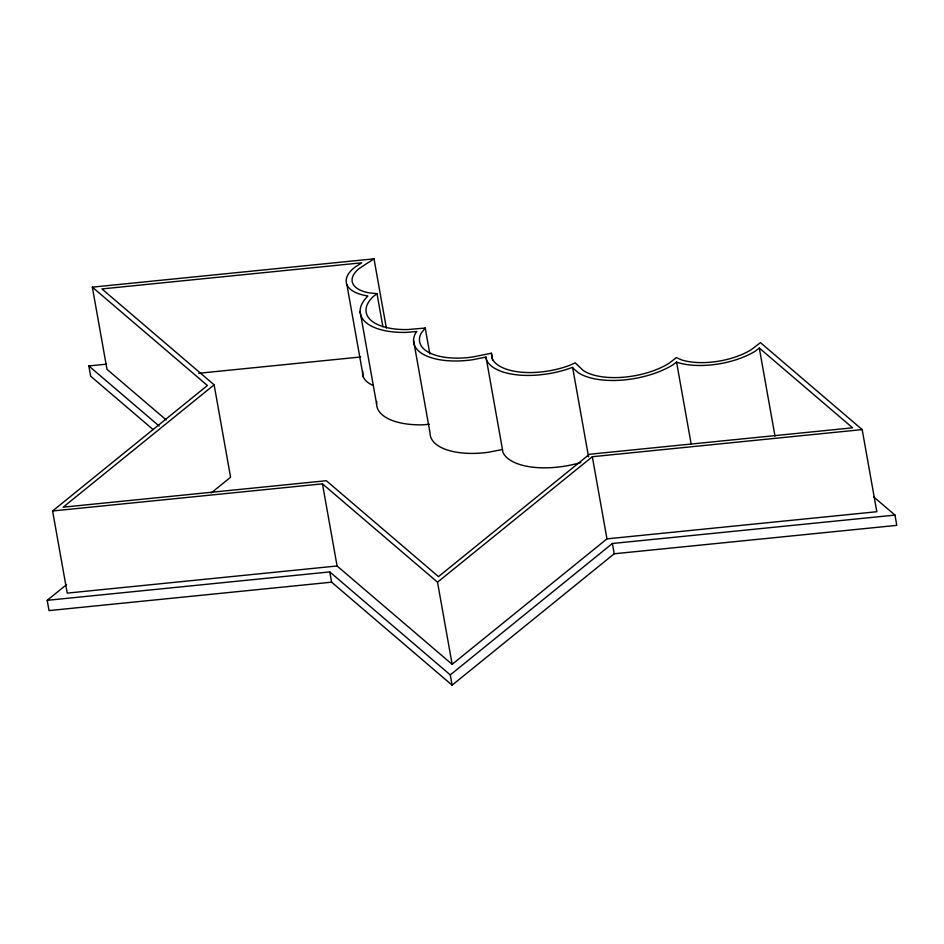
<?xml version="1.0" encoding="UTF-8"?>
<svg xmlns="http://www.w3.org/2000/svg" width="944" height="944" viewBox="0 0 944 944"><rect width="100%" height="100%" fill="white"/><g stroke="black" fill="none" stroke-linecap="round" stroke-linejoin="round"><path stroke-width="1.42" d="M429.85 354L425.225 328.052L421.307 332.984A53.655 24.438 -10.1 0 0 472.283 357.056L491.399 353.221L492.685 360.431M491.399 353.221L492.225 358.626A54.894 25.004 -10.1 0 0 569.551 365.387L575.191 362.815L583.368 370.614A54.894 25.004 -10.1 0 0 668.777 363.452L676.447 357.611L681.533 359.912A49.926 22.739 -10.1 0 0 751.271 349.681L760.451 342.637L862.179 429.591L876.811 511.731L606.957 538.859L452.152 664.34L337.091 565.987L67.236 593.115L52.604 510.975L207.409 385.494L92.347 287.153L374.013 258.833L386.344 328.016M214.123 384.822L63.177 507.176L326.317 480.72L438.5 576.619L589.457 454.265L852.597 427.809L759.306 348.076L755.495 351.003A55.885 25.464 -10.1 0 1 677.426 362.449L676.565 362.059L672.989 364.785A60.853 27.718 -10.1 0 1 578.294 372.727L572.182 367.476A60.853 27.718 -10.1 0 1 486.455 359.983L486.007 357.056L472.271 359.806A59.614 27.152 -10.1 0 1 415.62 333.055L416.847 331.509L406.404 332.406A62.092 28.285 -10.1 0 1 367.912 296.062L365.611 295.566A45.949 20.933 -10.1 0 1 354.307 267.648L361.729 262.81L101.928 288.923L214.123 384.822L230.584 477.239L211.149 492.992M873.672 496.886L894.971 515.094L896.8 525.36L614.214 553.774L452.105 685.167L331.615 582.177L49.029 610.591L47.2 600.325L66.611 584.584M452.152 664.34L437.52 582.188L592.325 456.719L862.179 429.591M452.105 685.167L450.276 674.901L612.385 543.496L894.971 515.094M382.922 326.801L377.01 293.655L373.057 296.687A56.133 25.571 -10.1 0 0 407.843 329.539L425.225 328.052M374.013 258.833L359.145 268.544A39.99 18.219 -10.1 0 0 368.974 292.829L377.01 293.655M486.007 357.056L502.468 449.474L488.732 452.223A59.614 27.152 -10.1 0 1 430.027 432.883L413.566 340.465M153.129 429.603L90.659 376.208L88.83 365.942L106.365 364.172M198.665 373.269L360.667 356.985M52.604 510.975L322.459 483.847L437.52 582.188M47.2 600.325L329.786 571.911L450.276 674.901M429.39 424.269L422.865 424.824A62.092 28.285 -10.1 0 1 376.739 401.436M166.191 419.903L106.979 369.305L92.347 287.153M88.83 365.942L159.111 426.015M759.306 348.076L775 436.163M676.565 362.059L691.22 444.376M612.385 543.496L614.214 553.774M592.325 456.719L606.957 538.859M572.595 367.287L588.549 456.813M360.124 311.532L376.585 403.949M346.873 284.533L363.334 376.951M322.459 483.847L337.091 565.987M329.786 571.911L331.615 582.177M502.468 449.474L502.916 452.4A60.853 27.718 -10.1 0 0 580.713 462.536M373.317 385.482A45.949 20.933 -10.1 0 1 362.791 371.499"/></g></svg>
